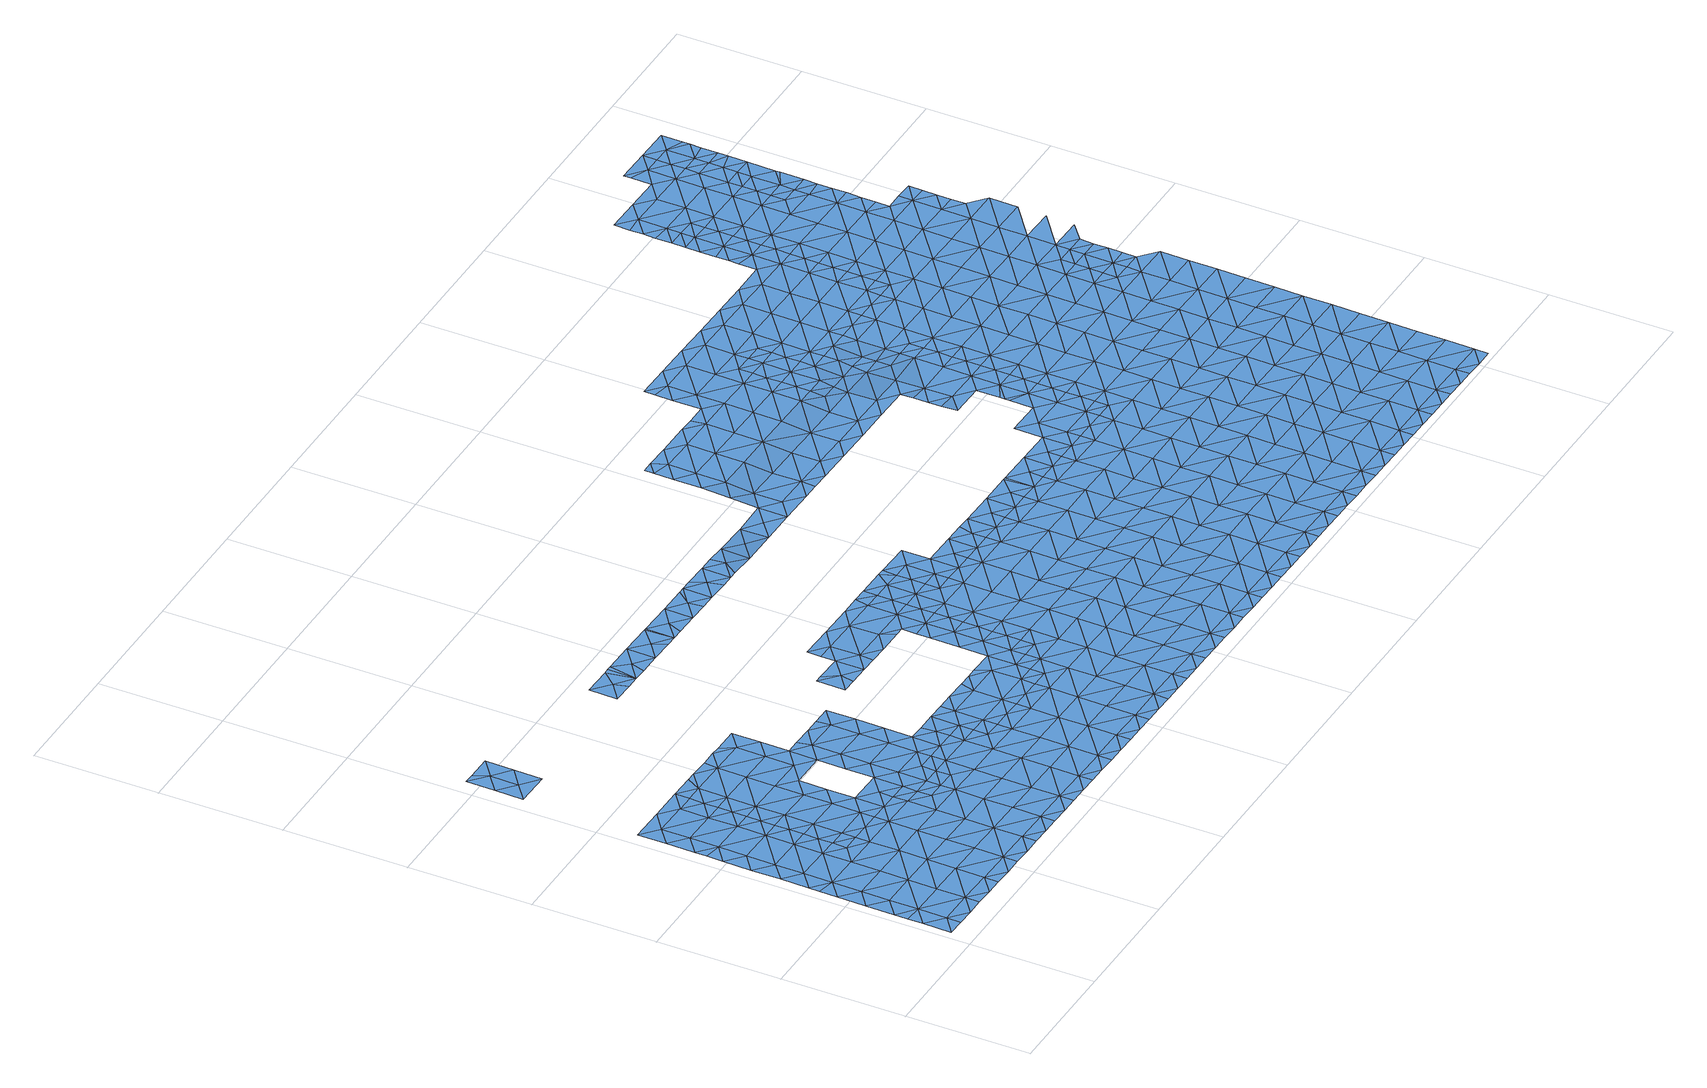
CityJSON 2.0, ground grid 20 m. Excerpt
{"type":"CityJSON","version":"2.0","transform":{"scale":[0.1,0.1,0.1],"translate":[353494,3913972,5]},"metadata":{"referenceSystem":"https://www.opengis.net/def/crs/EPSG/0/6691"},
"CityObjects":{
"waterbody1":{"type":"WaterBody","attributes":{"name":"7","class":"1140","function":"1","WaterBodyRiverFloodingRiskAttribute.description":"4","WaterBodyRiverFloodingRiskAttribute.rankOrg":"2","WaterBodyRiverFloodingRiskAttribute.adminType":"2","WaterBodyRiverFloodingRiskAttribute.scale":"L2"},"geometry":[{"type":"MultiSurface","lod":"1","boundaries":[[[0,1,2]],[[1,3,2]],[[4,5,6]],[[5,0,2]],[[4,0,5]],[[3,7,2]],[[8,6,5]],[[9,6,8]],[[7,10,2]],[[11,12,9]],[[9,8,11]],[[5,2,10]],[[13,14,12]],[[14,13,15]],[[7,16,10]],[[12,11,13]],[[17,18,5]],[[5,10,17]],[[8,5,18]],[[19,15,20]],[[16,21,10]],[[15,13,20]],[[11,8,18]],[[11,22,13]],[[23,19,24]],[[19,20,24]],[[24,25,23]],[[11,18,22]],[[13,26,20]],[[27,23,25]],[[10,21,28]],[[29,24,20]],[[17,10,30]],[[13,22,31]],[[32,33,34]],[[33,27,25]],[[32,27,33]],[[21,35,28]],[[30,36,17]],[[10,28,30]],[[13,31,26]],[[37,38,34]],[[39,25,24]],[[18,17,36]],[[35,40,28]],[[34,33,37]],[[29,20,26]],[[29,39,24]],[[22,41,31]],[[25,39,33]],[[22,18,41]],[[42,26,31]],[[41,18,36]],[[43,38,44]],[[38,37,44]],[[28,45,30]],[[46,42,31]],[[41,46,31]],[[39,47,33]],[[42,48,26]],[[48,49,26]],[[28,40,45]],[[37,33,47]],[[30,50,36]],[[29,26,49]],[[45,50,30]],[[37,51,44]],[[49,52,29]],[[43,44,53]],[[40,54,45]],[[52,55,29]],[[29,55,39]],[[51,37,47]],[[50,56,36]],[[57,42,46]],[[51,58,44]],[[54,59,45]],[[60,61,39]],[[60,39,55]],[[47,39,61]],[[41,36,62]],[[41,63,46]],[[53,44,58]],[[46,64,57]],[[61,65,47]],[[62,36,56]],[[59,66,45]],[[65,67,47]],[[63,64,46]],[[45,68,50]],[[51,47,67]],[[69,58,51]],[[66,68,45]],[[70,69,51]],[[50,68,56]],[[41,62,63]],[[51,67,70]],[[53,58,71]],[[59,72,66]],[[73,71,58]],[[73,58,69]],[[68,74,56]],[[75,64,63]],[[72,76,66]],[[62,56,74]],[[62,77,63]],[[75,63,78]],[[79,78,63]],[[62,74,77]],[[68,66,80]],[[66,76,80]],[[80,81,68]],[[68,82,74]],[[63,77,79]],[[76,83,80]],[[84,78,79]],[[83,85,80]],[[82,68,81]],[[79,77,86]],[[87,84,79]],[[77,74,88]],[[86,87,79]],[[88,74,82]],[[85,89,80]],[[80,89,81]],[[87,90,84]],[[86,77,88]],[[81,91,82]],[[92,86,88]],[[85,93,89]],[[91,81,89]],[[91,94,82]],[[93,95,89]],[[88,82,94]],[[92,88,96]],[[97,96,88]],[[95,98,89]],[[89,99,91]],[[88,94,97]],[[100,94,91]],[[97,101,96]],[[102,103,104]],[[104,96,101]],[[95,105,98]],[[99,89,98]],[[102,104,101]],[[105,106,98]],[[97,94,100]],[[91,99,100]],[[97,107,101]],[[101,108,102]],[[109,108,101]],[[97,100,107]],[[110,111,98]],[[111,100,99]],[[98,106,110]],[[109,101,107]],[[99,98,111]],[[106,112,110]],[[113,108,109]],[[112,114,110]],[[107,100,115]],[[115,100,111]],[[109,107,116]],[[117,113,109]],[[116,118,109]],[[118,117,109]],[[119,111,110]],[[116,107,120]],[[121,110,114]],[[107,115,120]],[[122,115,111]],[[123,116,120]],[[114,124,121]],[[119,110,121]],[[120,125,123]],[[124,126,121]],[[120,115,122]],[[111,119,122]],[[120,127,125]],[[120,122,127]],[[119,121,128]],[[121,126,128]],[[129,125,127]],[[126,130,128]],[[119,128,131]],[[122,119,132]],[[122,133,127]],[[127,134,129]],[[130,135,128]],[[132,119,131]],[[133,134,127]],[[128,136,131]],[[122,132,133]],[[136,128,135]],[[131,137,132]],[[138,134,133]],[[136,135,139]],[[137,131,136]],[[137,140,132]],[[133,141,138]],[[139,142,136]],[[133,132,143]],[[143,132,140]],[[133,143,141]],[[144,140,137]],[[136,142,145]],[[146,147,148]],[[137,136,144]],[[148,141,146]],[[142,149,145]],[[141,143,146]],[[144,136,145]],[[140,150,143]],[[151,147,146]],[[149,152,145]],[[153,140,144]],[[154,144,145]],[[146,143,150]],[[151,146,155]],[[140,153,150]],[[150,156,146]],[[157,153,144]],[[145,152,154]],[[146,156,155]],[[152,158,154]],[[157,144,154]],[[159,160,161]],[[161,155,159]],[[158,162,154]],[[155,156,159]],[[163,153,157]],[[159,164,160]],[[164,165,166]],[[150,153,167]],[[150,168,156]],[[166,160,164]],[[162,169,154]],[[154,169,157]],[[153,163,167]],[[164,170,165]],[[170,171,172]],[[156,173,159]],[[172,165,170]],[[168,150,167]],[[168,173,156]],[[173,164,159]],[[157,174,163]],[[175,169,162]],[[170,176,171]],[[177,171,176]],[[178,177,176]],[[164,179,170]],[[157,169,174]],[[180,181,182]],[[180,178,181]],[[175,183,169]],[[184,185,163]],[[178,176,181]],[[186,187,182]],[[179,164,173]],[[188,176,170]],[[163,174,184]],[[181,186,182]],[[167,163,185]],[[179,189,170]],[[187,186,190]],[[189,188,170]],[[169,191,174]],[[181,176,192]],[[168,167,193]],[[191,184,174]],[[169,183,194]],[[173,168,193]],[[195,190,186]],[[196,197,181]],[[196,181,192]],[[167,185,193]],[[186,181,197]],[[192,176,188]],[[197,198,186]],[[183,199,194]],[[191,169,194]],[[198,195,186]],[[200,185,184]],[[179,173,201]],[[173,193,201]],[[202,192,188]],[[199,203,194]],[[195,198,204]],[[200,184,191]],[[200,205,185]],[[185,206,193]],[[179,201,207]],[[189,179,208]],[[189,209,188]],[[208,179,207]],[[210,191,194]],[[202,188,211]],[[212,210,194]],[[194,203,212]],[[201,193,206]],[[209,189,208]],[[188,209,211]],[[185,205,206]],[[203,213,212]],[[200,191,210]],[[207,201,214]],[[215,208,207]],[[201,206,214]],[[216,211,209]],[[213,217,212]],[[205,200,218]],[[219,215,207]],[[215,209,208]],[[218,200,210]],[[219,207,214]],[[218,220,205]],[[205,221,206]],[[222,216,209]],[[223,210,212]],[[206,221,214]],[[224,212,217]],[[215,225,209]],[[224,223,212]],[[210,223,218]],[[205,220,221]],[[222,209,225]],[[224,217,226]],[[227,220,218]],[[219,214,228]],[[223,227,218]],[[214,221,228]],[[229,222,225]],[[226,230,224]],[[231,225,215]],[[232,221,220]],[[233,219,228]],[[215,219,231]],[[234,229,225]],[[230,235,224]],[[231,219,233]],[[236,223,224]],[[237,220,227]],[[221,232,228]],[[235,236,224]],[[232,220,237]],[[225,238,234]],[[239,235,230]],[[223,240,227]],[[225,231,238]],[[236,240,223]],[[233,228,241]],[[227,240,237]],[[228,232,241]],[[241,242,233]],[[233,243,231]],[[244,234,238]],[[239,245,235]],[[240,246,237]],[[237,247,232]],[[247,241,232]],[[238,231,243]],[[235,248,236]],[[244,238,249]],[[233,242,243]],[[235,245,248]],[[238,250,249]],[[237,246,247]],[[248,251,236]],[[247,252,241]],[[238,243,250]],[[245,253,248]],[[242,241,252]],[[240,254,246]],[[240,236,254]],[[242,255,243]],[[256,249,250]],[[253,257,248]],[[236,251,254]],[[242,252,258]],[[250,259,256]],[[260,261,246]],[[257,262,248]],[[255,242,258]],[[250,243,255]],[[248,262,251]],[[247,261,252]],[[246,254,260]],[[247,246,261]],[[255,263,250]],[[264,254,251]],[[265,262,257]],[[252,266,258]],[[259,250,263]],[[264,260,254]],[[267,251,262]],[[266,252,261]],[[268,259,263]],[[265,269,262]],[[251,267,264]],[[258,266,270]],[[255,258,271]],[[272,273,260]],[[263,255,271]],[[268,263,274]],[[258,270,271]],[[260,264,272]],[[261,260,273]],[[271,275,263]],[[267,262,276]],[[262,269,276]],[[266,261,273]],[[263,275,274]],[[266,277,270]],[[269,278,276]],[[264,279,272]],[[280,266,273]],[[267,276,281]],[[264,267,279]],[[270,282,271]],[[283,274,275]],[[278,284,276]],[[282,275,271]],[[267,281,279]],[[266,280,277]],[[279,285,272]],[[272,286,273]],[[282,270,277]],[[283,275,287]],[[288,276,284]],[[282,289,275]],[[281,276,288]],[[280,273,286]],[[275,289,287]],[[272,285,286]],[[288,284,290]],[[291,285,279]],[[292,282,277]],[[281,288,293]],[[279,281,291]],[[280,286,294]],[[277,280,292]],[[295,287,289]],[[290,296,288]],[[292,280,294]],[[281,293,291]],[[292,297,282]],[[282,298,289]],[[296,299,288]],[[297,298,282]],[[286,300,294]],[[295,289,301]],[[285,291,302]],[[286,285,300]],[[300,285,302]],[[303,299,296]],[[304,292,294]],[[293,288,305]],[[301,289,298]],[[305,306,293]],[[304,297,292]],[[288,299,305]],[[307,294,300]],[[291,293,306]],[[308,309,310]],[[291,311,302]],[[312,301,298]],[[303,313,299]],[[294,307,304]],[[314,310,315]],[[302,316,300]],[[310,309,315]],[[297,317,298]],[[318,312,298]],[[311,291,306]],[[311,316,302]],[[313,319,299]],[[320,321,322]],[[320,314,321]],[[323,317,297]],[[323,297,304]],[[314,315,321]],[[309,324,315]],[[319,325,299]],[[326,327,328]],[[325,306,305]],[[307,300,316]],[[326,322,321]],[[328,322,326]],[[329,319,313]],[[315,330,321]],[[305,299,325]],[[318,298,317]],[[316,331,307]],[[307,332,304]],[[315,324,330]],[[333,327,326]],[[332,323,304]],[[334,335,321]],[[334,321,330]],[[336,337,338]],[[326,321,335]],[[336,318,317]],[[338,318,336]],[[324,339,330]],[[329,340,319]],[[341,333,326]],[[307,331,332]],[[339,324,342]],[[306,325,343]],[[336,344,337]],[[311,306,345]],[[311,346,316]],[[341,326,335]],[[344,347,348]],[[323,349,317]],[[348,337,344]],[[345,306,343]],[[350,330,339]],[[345,346,311]],[[351,333,341]],[[352,349,323]],[[353,325,319]],[[316,346,331]],[[342,354,339]],[[344,355,347]],[[323,332,352]],[[355,356,357]],[[357,347,355]],[[319,340,358]],[[336,317,349]],[[325,353,343]],[[354,359,339]],[[360,361,362]],[[331,363,332]],[[350,339,359]],[[364,365,366]],[[349,367,336]],[[336,368,344]],[[340,369,358]],[[364,356,355]],[[366,356,364]],[[363,352,332]],[[319,358,353]],[[368,355,344]],[[354,362,370]],[[331,346,371]],[[362,361,370]],[[370,372,354]],[[369,373,358]],[[374,365,364]],[[375,365,374]],[[363,331,371]],[[376,375,374]],[[359,354,372]],[[377,349,352]],[[361,378,370]],[[343,353,379]],[[336,367,368]],[[345,343,380]],[[345,381,346]],[[382,383,384]],[[380,343,379]],[[385,359,372]],[[384,376,382]],[[373,386,358]],[[387,377,352]],[[377,367,349]],[[376,374,382]],[[387,352,363]],[[358,388,353]],[[378,389,370]],[[355,368,390]],[[364,355,391]],[[392,393,378]],[[370,394,372]],[[393,383,382]],[[392,383,393]],[[371,346,381]],[[372,395,385]],[[345,380,381]],[[374,364,391]],[[396,363,371]],[[355,390,391]],[[397,382,374]],[[393,389,378]],[[377,398,367]],[[386,373,399]],[[379,353,388]],[[358,386,388]],[[400,371,381]],[[397,393,382]],[[394,370,389]],[[372,394,395]],[[401,374,391]],[[368,367,402]],[[399,403,386]],[[387,363,396]],[[402,367,398]],[[402,404,368]],[[371,400,396]],[[397,374,401]],[[405,377,387]],[[379,388,406]],[[380,379,407]],[[380,408,381]],[[390,368,404]],[[397,409,393]],[[393,410,389]],[[407,379,406]],[[411,395,394]],[[403,412,386]],[[413,405,387]],[[404,414,390]],[[413,387,396]],[[386,415,388]],[[377,405,398]],[[391,390,414]],[[389,416,394]],[[400,381,408]],[[388,415,406]],[[417,412,403]],[[380,407,408]],[[414,418,391]],[[419,396,400]],[[410,393,409]],[[398,420,402]],[[411,394,421]],[[405,420,398]],[[401,391,418]],[[415,386,412]],[[422,400,408]],[[418,423,401]],[[394,416,421]],[[424,409,397]],[[389,410,416]],[[397,401,423]],[[417,425,412]],[[419,400,422]],[[413,396,419]],[[426,414,404]],[[423,424,397]],[[427,405,413]],[[406,415,428]],[[407,406,429]],[[407,430,408]],[[419,431,413]],[[402,420,432]],[[404,402,426]],[[429,406,428]],[[433,421,416]],[[431,427,413]],[[412,434,415]],[[434,412,425]],[[435,420,405]],[[402,432,426]],[[436,428,415]],[[410,409,437]],[[410,438,416]],[[430,407,429]],[[416,439,433]],[[440,434,425]],[[441,419,422]],[[420,435,432]],[[422,408,442]],[[418,443,423]],[[409,424,437]],[[414,426,444]],[[418,414,443]],[[442,408,430]],[[441,431,419]],[[436,415,434]],[[405,427,435]],[[416,438,439]],[[414,444,443]],[[410,437,438]],[[443,445,423]],[[422,442,441]],[[446,437,424]],[[428,436,447]],[[429,428,448]],[[441,449,431]],[[431,450,427]],[[432,435,451]],[[426,432,452]],[[453,454,455]],[[424,423,446]],[[448,428,447]],[[430,429,448]],[[455,439,453]],[[449,450,431]],[[456,442,430]],[[439,438,453]],[[446,423,445]],[[432,451,452]],[[427,457,435]],[[444,426,458]],[[459,456,430]],[[460,461,462]],[[460,454,461]],[[459,430,448]],[[454,453,461]],[[463,464,437]],[[435,457,451]],[[426,452,458]],[[442,465,441]],[[461,466,462]],[[443,444,467]],[[443,468,445]],[[437,446,463]],[[438,437,464]],[[456,465,442]],[[469,466,470]],[[465,449,441]],[[469,462,466]],[[467,444,458]],[[427,450,457]],[[457,471,451]],[[451,472,452]],[[473,461,453]],[[474,475,476]],[[477,458,452]],[[453,438,478]],[[479,475,474]],[[475,480,476]],[[481,470,466]],[[482,470,481]],[[449,483,450]],[[478,438,464]],[[484,482,481]],[[443,467,468]],[[465,483,449]],[[485,463,446]],[[486,487,480]],[[446,445,488]],[[475,486,480]],[[489,490,491]],[[472,451,471]],[[491,484,489]],[[487,486,492]],[[493,458,477]],[[488,445,468]],[[485,464,463]],[[484,481,489]],[[467,458,494]],[[495,481,466]],[[477,452,472]],[[483,496,450]],[[494,458,493]],[[479,497,475]],[[453,478,473]],[[498,499,500]],[[466,461,495]],[[501,502,467]],[[500,490,498]],[[501,467,494]],[[485,446,488]],[[490,489,498]],[[468,467,502]],[[457,450,503]],[[457,504,471]],[[505,478,464]],[[506,477,472]],[[507,492,486]],[[461,473,495]],[[497,508,475]],[[475,508,486]],[[509,497,510]],[[495,511,481]],[[503,450,496]],[[509,499,498]],[[510,499,509]],[[512,505,464]],[[489,481,511]],[[512,464,485]],[[513,506,472]],[[509,508,497]],[[478,514,473]],[[515,507,486]],[[508,515,486]],[[457,503,504]],[[468,502,516]],[[505,514,478]],[[517,485,488]],[[472,471,518]],[[519,489,511]],[[488,468,520]],[[521,509,498]],[[473,522,495]],[[498,489,523]],[[516,502,524]],[[472,518,513]],[[520,468,516]],[[520,517,488]],[[471,504,518]],[[514,522,473]],[[523,489,519]],[[523,521,498]],[[525,511,495]],[[485,526,512]],[[509,527,508]],[[524,528,516]],[[526,505,512]],[[522,525,495]],[[525,519,511]],[[521,527,509]],[[529,507,515]],[[530,520,516]],[[485,517,526]],[[531,514,505]],[[532,516,528]],[[523,519,533]],[[534,522,514]],[[515,508,535]],[[536,521,523]],[[537,536,523]],[[537,523,533]],[[538,505,526]],[[539,519,525]],[[531,534,514]],[[520,540,517]],[[508,527,535]],[[533,519,539]],[[529,515,535]],[[541,525,522]],[[542,541,522]],[[531,505,538]],[[542,522,534]],[[543,544,521]],[[521,544,527]],[[543,521,536]],[[545,546,529]],[[517,547,526]],[[548,533,539]],[[541,549,525]],[[545,550,546]],[[545,529,535]],[[540,547,517]],[[549,551,525]],[[544,552,527]],[[525,551,539]],[[527,552,535]],[[538,526,553]],[[554,534,531]],[[553,555,538]],[[555,556,538]],[[557,545,535]],[[545,558,550]],[[548,539,559]],[[559,539,551]],[[560,557,535]],[[531,538,556]],[[560,535,552]],[[553,526,547]],[[561,554,531]],[[562,563,544]],[[544,563,552]],[[556,564,531]],[[565,548,559]],[[564,561,531]],[[566,558,545]],[[545,557,566]],[[567,552,563]],[[562,568,563]],[[563,569,567]],[[569,563,568]],[[569,570,567]]]}]},
"waterbody2":{"type":"WaterBody","attributes":{"name":"7","class":"1140","function":"1","WaterBodyRiverFloodingRiskAttribute.description":"4","WaterBodyRiverFloodingRiskAttribute.rankOrg":"1","WaterBodyRiverFloodingRiskAttribute.adminType":"2","WaterBodyRiverFloodingRiskAttribute.scale":"L2"},"geometry":[{"type":"MultiSurface","lod":"1","boundaries":[[[571,572,573]],[[574,571,575]],[[572,576,573]],[[571,577,572]],[[578,577,571]],[[574,578,571]],[[577,579,572]],[[579,576,572]],[[571,573,575]]]}]},
"waterbody3":{"type":"WaterBody","attributes":{"name":"7","class":"1140","function":"1","WaterBodyRiverFloodingRiskAttribute.description":"4","WaterBodyRiverFloodingRiskAttribute.rankOrg":"1","WaterBodyRiverFloodingRiskAttribute.adminType":"2","WaterBodyRiverFloodingRiskAttribute.scale":"L2"},"geometry":[{"type":"MultiSurface","lod":"1","boundaries":[[[580,581,582]],[[583,147,584]],[[148,147,583]],[[151,155,585]],[[151,585,147]],[[585,586,147]],[[587,588,589]],[[118,116,590]],[[113,591,108]],[[113,117,591]],[[590,117,118]],[[592,593,589]],[[589,593,117]],[[590,589,117]],[[125,594,590]],[[590,594,589]],[[589,594,587]],[[594,584,587]],[[595,587,596]],[[596,587,584]],[[597,596,584]],[[597,584,586]],[[586,598,580]],[[599,582,600]],[[600,582,581]],[[171,600,581]],[[171,177,600]],[[165,172,581]],[[165,581,598]],[[166,165,598]],[[160,166,598]],[[160,598,585]],[[161,160,585]],[[138,141,583]],[[138,583,134]],[[134,583,594]],[[129,134,594]],[[102,108,601]],[[102,601,103]],[[601,602,603]],[[601,603,103]],[[103,603,604]],[[604,603,90]],[[605,90,603]],[[90,605,606]],[[84,90,606]],[[87,86,92]],[[49,48,607]],[[57,48,42]],[[48,57,607]],[[608,607,609]],[[64,609,607]],[[57,64,607]],[[75,78,609]],[[609,78,610]],[[609,610,611]],[[611,610,612]],[[602,613,605]],[[613,602,614]],[[602,615,614]],[[615,616,614]],[[617,616,615]],[[617,615,618]],[[601,618,615]],[[619,618,591]],[[593,619,591]],[[620,621,622]],[[623,621,620]],[[623,624,621]],[[625,626,627]],[[627,626,628]],[[628,626,629]],[[630,631,632]],[[631,630,633]],[[626,633,630]],[[633,626,634]],[[633,634,635]],[[636,635,634]],[[635,636,600]],[[635,600,178]],[[635,178,180]],[[637,638,639]],[[640,638,637]],[[641,642,643]],[[643,616,641]],[[616,643,644]],[[643,645,644]],[[643,646,645]],[[647,637,648]],[[649,648,637]],[[650,648,649]],[[648,650,651]],[[650,652,651]],[[650,653,652]],[[650,654,653]],[[67,653,654]],[[67,65,653]],[[60,55,655]],[[655,55,608]],[[52,608,55]],[[52,49,608]],[[656,649,639]],[[639,649,637]],[[637,647,640]],[[646,643,642]],[[617,641,616]],[[645,657,644]],[[647,648,658]],[[650,649,654]],[[651,658,648]],[[659,651,652]],[[660,652,653]],[[70,67,654]],[[65,61,653]],[[73,69,661]],[[662,649,656]],[[654,69,70]],[[661,69,654]],[[654,649,661]],[[661,649,662]],[[661,662,663]],[[71,73,661]],[[71,661,663]],[[61,60,655]],[[611,655,608]],[[607,608,49]],[[147,586,584]],[[664,187,190]],[[182,187,665]],[[180,182,635]],[[177,178,600]],[[636,599,600]],[[634,666,636]],[[635,182,665]],[[635,665,633]],[[626,625,634]],[[629,626,630]],[[667,631,633]],[[668,630,632]],[[187,664,665]],[[665,667,633]],[[664,667,665]],[[614,616,644]],[[629,622,621]],[[668,629,630]],[[628,629,621]],[[625,666,634]],[[595,588,587]],[[592,589,588]],[[621,624,628]],[[117,593,591]],[[108,591,618]],[[108,618,601]],[[601,615,602]],[[669,613,614]],[[602,605,603]],[[655,653,61]],[[660,653,655]],[[660,655,611]],[[612,660,611]],[[659,660,612]],[[657,658,644]],[[614,644,669]],[[658,669,644]],[[651,669,658]],[[659,652,660]],[[651,659,669]],[[611,608,609]],[[610,78,606]],[[75,609,64]],[[96,104,92]],[[87,92,604]],[[90,87,604]],[[84,606,78]],[[605,610,606]],[[92,104,604]],[[104,103,604]],[[123,590,116]],[[123,125,590]],[[125,129,594]],[[583,584,594]],[[141,148,583]],[[585,155,161]],[[586,585,598]],[[598,581,580]],[[172,171,581]]]}]},
"waterbody4":{"type":"WaterBody","attributes":{"name":"7","class":"1140","function":"1","WaterBodyRiverFloodingRiskAttribute.description":"4","WaterBodyRiverFloodingRiskAttribute.rankOrg":"1","WaterBodyRiverFloodingRiskAttribute.adminType":"2","WaterBodyRiverFloodingRiskAttribute.scale":"L2"},"geometry":[{"type":"MultiSurface","lod":"1","boundaries":[[[670,671,672]],[[673,671,670]],[[674,672,671]],[[673,675,671]],[[675,674,671]],[[674,675,676]],[[675,677,676]],[[675,678,679]],[[677,675,679]],[[680,677,679]],[[679,678,681]],[[681,680,679]],[[681,682,680]],[[683,682,681]],[[684,680,682]],[[682,683,685]],[[682,685,684]],[[684,685,686]],[[685,687,686]],[[685,688,687]],[[687,689,686]],[[688,690,687]],[[687,690,689]],[[691,689,690]],[[692,691,690]],[[693,689,691]],[[692,694,691]],[[694,695,691]],[[693,691,695]],[[696,695,694]],[[694,697,696]],[[698,695,696]],[[699,698,696]],[[696,697,700]],[[699,696,700]],[[701,702,700]],[[702,699,700]],[[702,703,699]],[[704,702,701]],[[196,192,705]],[[705,192,202]],[[197,196,705]],[[705,706,197]],[[703,702,707]],[[702,704,707]],[[198,197,706]],[[204,198,706]],[[202,211,705]],[[705,708,706]],[[707,704,709]],[[710,204,706]],[[705,211,708]],[[704,711,709]],[[708,710,706]],[[709,712,707]],[[708,211,713]],[[211,216,713]],[[712,709,711]],[[216,222,713]],[[714,712,711]],[[708,713,715]],[[715,713,222]],[[711,716,714]],[[717,712,714]],[[715,222,718]],[[718,222,229]],[[714,716,717]],[[719,715,718]],[[229,234,718]],[[717,716,720]],[[721,718,234]],[[719,718,721]],[[722,723,717]],[[720,722,717]],[[720,716,724]],[[721,234,725]],[[234,244,725]],[[726,723,727]],[[723,722,727]],[[724,728,720]],[[720,728,722]],[[727,729,726]],[[244,249,725]],[[730,721,725]],[[731,726,729]],[[732,733,731]],[[734,728,724]],[[722,735,727]],[[732,731,729]],[[732,736,733]],[[737,733,736]],[[725,249,730]],[[722,728,738]],[[739,730,249]],[[734,740,728]],[[722,738,735]],[[741,736,732]],[[729,727,742]],[[249,256,739]],[[742,727,735]],[[742,743,729]],[[743,741,732]],[[732,729,743]],[[256,259,739]],[[728,740,744]],[[730,739,745]],[[259,745,739]],[[738,728,746]],[[746,728,744]],[[740,747,744]],[[735,738,748]],[[745,259,749]],[[748,738,746]],[[742,735,748]],[[750,741,743]],[[749,259,751]],[[742,752,743]],[[751,259,268]],[[753,752,742]],[[747,754,744]],[[753,742,748]],[[752,750,743]],[[744,755,746]],[[268,274,751]],[[756,749,751]],[[755,744,754]],[[748,746,755]],[[751,274,756]],[[747,757,754]],[[755,758,748]],[[759,750,752]],[[274,760,756]],[[753,748,761]],[[753,762,752]],[[274,283,760]],[[761,762,753]],[[759,752,763]],[[754,764,755]],[[748,758,761]],[[760,765,756]],[[762,763,752]],[[283,287,760]],[[754,757,764]],[[755,766,758]],[[765,760,287]],[[755,764,767]],[[763,768,769]],[[768,763,762]],[[764,757,770]],[[766,771,758]],[[772,773,769]],[[755,767,766]],[[774,762,761]],[[768,772,769]],[[765,287,775]],[[761,758,771]],[[287,295,775]],[[771,774,761]],[[776,773,772]],[[770,777,764]],[[762,774,768]],[[778,765,779]],[[765,775,779]],[[295,301,775]],[[780,776,772]],[[766,767,308]],[[767,764,781]],[[768,782,772]],[[783,778,779]],[[310,314,766]],[[781,764,777]],[[784,782,768]],[[766,308,310]],[[771,766,314]],[[784,768,774]],[[308,767,781]],[[770,785,777]],[[782,780,772]],[[779,775,786]],[[775,301,786]],[[320,322,771]],[[771,322,774]],[[787,788,789]],[[771,314,320]],[[309,308,781]],[[786,301,312]],[[790,789,788]],[[791,792,790]],[[328,327,774]],[[785,793,777]],[[328,774,322]],[[783,779,794]],[[779,786,794]],[[784,774,327]],[[787,795,788]],[[792,791,785]],[[312,318,786]],[[790,788,791]],[[796,797,783]],[[309,781,324]],[[798,780,782]],[[791,793,785]],[[337,794,786]],[[799,782,784]],[[797,796,800]],[[796,783,794]],[[781,777,801]],[[338,337,786]],[[338,786,318]],[[802,791,788]],[[801,777,793]],[[803,799,784]],[[784,327,803]],[[324,781,801]],[[802,788,795]],[[804,800,805]],[[337,348,794]],[[347,796,794]],[[805,800,796]],[[333,803,327]],[[799,798,782]],[[795,804,805]],[[348,347,794]],[[806,793,791]],[[347,357,796]],[[356,805,796]],[[802,795,805]],[[342,324,801]],[[357,356,796]],[[793,360,801]],[[807,806,791]],[[333,351,803]],[[807,791,802]],[[362,342,801]],[[365,802,805]],[[334,330,808]],[[366,365,805]],[[799,809,798]],[[366,805,356]],[[808,330,350]],[[335,334,808]],[[793,806,360]],[[362,801,360]],[[810,799,803]],[[811,351,341]],[[342,362,354]],[[811,335,808]],[[341,335,811]],[[375,376,802]],[[375,802,365]],[[350,359,808]],[[812,810,803]],[[807,802,376]],[[803,351,812]],[[361,360,806]],[[383,806,807]],[[384,383,807]],[[351,811,812]],[[807,376,384]],[[799,810,809]],[[813,811,808]],[[392,361,806]],[[392,806,383]],[[814,813,808]],[[392,378,361]],[[808,359,814]],[[815,812,811]],[[814,359,385]],[[816,809,810]],[[817,810,812]],[[385,395,814]],[[815,817,812]],[[811,813,815]],[[810,817,816]],[[395,818,814]],[[818,819,814]],[[820,815,813]],[[813,814,819]],[[817,821,816]],[[395,411,818]],[[411,421,818]],[[813,819,820]],[[817,815,822]],[[817,822,821]],[[815,820,822]],[[818,421,823]],[[824,820,819]],[[819,818,825]],[[421,433,823]],[[826,821,822]],[[818,823,825]],[[827,822,820]],[[433,439,823]],[[824,819,825]],[[824,827,820]],[[439,455,823]],[[454,825,823]],[[455,454,823]],[[822,827,826]],[[460,462,825]],[[825,462,824]],[[825,454,460]],[[826,828,829]],[[829,828,830]],[[462,469,824]],[[828,826,827]],[[469,470,824]],[[824,470,827]],[[830,831,832]],[[828,831,830]],[[832,831,833]],[[482,484,827]],[[482,827,470]],[[833,834,835]],[[828,827,484]],[[831,834,833]],[[490,831,828]],[[835,479,474]],[[828,484,491]],[[479,835,834]],[[828,491,490]],[[499,834,831]],[[500,831,490]],[[831,500,499]],[[497,479,834]],[[510,497,834]],[[510,834,499]]]}]},
"waterbody5":{"type":"WaterBody","attributes":{"name":"7","class":"1140","function":"1","WaterBodyRiverFloodingRiskAttribute.description":"4","WaterBodyRiverFloodingRiskAttribute.rankOrg":"1","WaterBodyRiverFloodingRiskAttribute.adminType":"2","WaterBodyRiverFloodingRiskAttribute.scale":"L2"},"geometry":[{"type":"MultiSurface","lod":"1","boundaries":[[[836,477,506]],[[524,837,838]],[[524,501,837]],[[502,501,524]],[[493,477,836]],[[839,836,840]],[[839,837,836]],[[838,837,839]],[[506,513,836]],[[501,494,837]],[[528,524,838]],[[837,494,836]],[[836,513,840]],[[494,493,836]]]}]},
"waterbody6":{"type":"WaterBody","attributes":{"name":"7","class":"1140","function":"1","WaterBodyRiverFloodingRiskAttribute.description":"4","WaterBodyRiverFloodingRiskAttribute.rankOrg":"1","WaterBodyRiverFloodingRiskAttribute.adminType":"2","WaterBodyRiverFloodingRiskAttribute.scale":"L2"},"geometry":[{"type":"MultiSurface","lod":"1","boundaries":[[[841,842,568]],[[543,562,544]],[[562,543,841]],[[568,562,841]],[[842,841,843]],[[841,536,843]],[[842,843,844]],[[844,843,565]],[[537,548,843]],[[543,536,841]],[[843,536,537]],[[548,565,843]],[[537,533,548]]]}]},
"waterbody7":{"type":"WaterBody","attributes":{"name":"7","class":"1140","function":"1","WaterBodyRiverFloodingRiskAttribute.description":"4","WaterBodyRiverFloodingRiskAttribute.rankOrg":"1","WaterBodyRiverFloodingRiskAttribute.adminType":"2","WaterBodyRiverFloodingRiskAttribute.scale":"L2"},"geometry":[{"type":"MultiSurface","lod":"1","boundaries":[[[560,552,567]],[[558,566,845]],[[567,570,846]],[[557,846,845]],[[566,557,845]],[[846,557,560]],[[560,567,846]],[[845,847,558]],[[848,846,570]],[[846,849,845]],[[846,848,849]],[[849,850,845]],[[845,850,847]]]}]}
},
"vertices":[
[8,79,14],[7,33,14],[36,56,14],[35,33,14],[8,104,14],[37,102,14],[9,125,14],[64,32,14],[37,148,14],[9,172,14],[93,55,14],[38,194,14],[10,218,14],[39,241,14],[11,247,14],[11,264,14],[92,32,14],[93,101,14],[94,147,14],[12,310,14],[40,287,14],[121,31,14],[95,193,14],[12,357,14],[40,333,14],[41,379,14],[96,286,14],[13,403,14],[149,54,14],[97,332,14],[150,100,14],[96,240,14],[14,430,14],[42,425,14],[14,449,14],[149,31,14],[151,146,14],[43,472,14],[15,495,14],[98,378,14],[177,30,14],[152,192,14],[124,262,14],[15,541,14],[43,518,14],[206,53,14],[152,239,14],[99,424,14],[125,285,14],[125,308,14],[207,99,14],[99,471,14],[126,332,14],[72,540,14],[206,30,14],[126,355,14],[208,145,14],[153,262,14],[100,517,14],[234,29,14],[126,378,14],[127,401,14],[208,192,14],[209,238,14],[181,261,14],[127,424,14],[263,52,14],[127,447,14],[264,98,14],[128,493,14],[128,470,14],[129,540,14],[263,29,14],[129,516,14],[264,144,14],[210,261,14],[291,28,14],[265,191,14],[238,260,14],[266,237,14],[320,51,14],[321,97,14],[321,143,14],[319,28,14],[266,260,14],[348,27,14],[294,213,14],[294,236,14],[322,190,14],[377,50,14],[295,259,14],[377,96,14],[322,213,14],[376,27,14],[378,143,14],[405,27,14],[351,212,14],[379,189,14],[433,49,14],[434,95,14],[435,142,14],[380,235,14],[380,258,14],[352,259,14],[351,235,14],[433,26,14],[461,26,14],[436,188,14],[408,258,14],[436,234,14],[490,48,14],[491,95,14],[490,25,14],[437,257,14],[518,25,14],[492,141,14],[464,211,14],[465,257,14],[465,234,14],[548,94,14],[492,187,14],[547,47,14],[548,140,14],[493,210,14],[547,24,14],[521,210,14],[575,24,14],[549,186,14],[604,46,14],[550,209,14],[603,23,14],[604,93,14],[605,139,14],[606,185,14],[578,209,14],[632,23,14],[661,46,14],[661,92,14],[606,208,14],[660,22,14],[662,138,14],[635,208,14],[689,22,14],[663,184,14],[718,91,14],[717,45,14],[664,230,14],[636,254,14],[635,231,14],[717,21,14],[720,183,14],[664,253,14],[745,21,14],[719,137,14],[774,44,14],[692,253,14],[720,229,14],[775,90,14],[774,21,14],[721,276,14],[693,299,14],[693,276,14],[802,20,14],[776,136,14],[722,322,14],[694,345,14],[693,322,14],[776,182,14],[777,229,14],[831,43,14],[723,368,14],[695,392,14],[694,369,14],[778,275,14],[832,89,14],[831,20,14],[723,414,14],[695,415,14],[695,438,14],[779,321,14],[696,461,14],[724,461,14],[696,484,14],[859,19,14],[832,135,14],[833,181,14],[725,507,14],[696,507,14],[780,413,14],[779,367,14],[697,530,14],[888,88,14],[752,437,14],[834,228,14],[888,42,14],[743,530,14],[752,460,14],[753,483,14],[753,506,14],[887,19,14],[889,134,14],[835,274,14],[781,437,14],[916,18,14],[754,529,14],[890,180,14],[891,227,14],[835,320,14],[836,366,14],[837,412,14],[945,87,14],[809,436,14],[944,41,14],[944,18,14],[891,273,14],[893,365,14],[837,436,14],[972,17,14],[946,133,14],[892,319,14],[947,180,14],[947,226,14],[866,435,14],[1002,86,14],[1001,40,14],[894,412,14],[1001,17,14],[1003,132,14],[948,272,14],[894,435,14],[1029,16,14],[950,364,14],[1004,225,14],[949,318,14],[922,434,14],[1058,39,14],[1059,85,14],[1004,179,14],[950,411,14],[1058,16,14],[1060,131,14],[1005,271,14],[1006,317,14],[1007,363,14],[951,434,14],[1086,15,14],[1060,178,14],[1061,224,14],[1115,38,14],[979,433,14],[1007,410,14],[1116,84,14],[1062,270,14],[1114,15,14],[1116,131,14],[1063,363,14],[1008,433,14],[1143,15,14],[1063,316,14],[1036,432,14],[1117,177,14],[1118,223,14],[1172,37,14],[1064,409,14],[1173,130,14],[1171,14,14],[1119,269,14],[1172,83,14],[1064,432,14],[1200,14,14],[1119,315,14],[1120,362,14],[1174,176,14],[1175,222,14],[1093,431,14],[1121,408,14],[1228,36,14],[1176,314,14],[1228,13,14],[1230,129,14],[1175,268,14],[1229,82,14],[1177,361,14],[1121,431,14],[1256,13,14],[1231,175,14],[1231,221,14],[1150,430,14],[1285,35,14],[1178,407,14],[1285,12,14],[1287,128,14],[1233,314,14],[1286,82,14],[1232,267,14],[1178,430,14],[1313,12,14],[1234,360,14],[1234,406,14],[1342,34,14],[1288,220,14],[1206,430,14],[1287,174,14],[1342,11,14],[1290,313,14],[1343,81,14],[1344,127,14],[1289,266,14],[1099,801,12],[1127,801,11],[1099,824,14],[1344,173,14],[1235,429,14],[1370,11,14],[1100,847,14],[1128,824,14],[1345,219,14],[1291,405,14],[1263,429,14],[1399,33,14],[1100,870,14],[1128,870,14],[1100,894,14],[1290,359,14],[1156,800,11],[1400,80,14],[1129,916,14],[1101,940,14],[1101,917,14],[1398,10,14],[1156,846,14],[1346,265,14],[1347,312,14],[1130,939,14],[1157,870,14],[1157,893,14],[1292,451,14],[1264,475,14],[1264,452,14],[1184,823,14],[1427,10,14],[1158,916,14],[1184,800,11],[1400,126,14],[1293,498,14],[1401,172,14],[1402,218,14],[1265,521,14],[1264,498,14],[1348,404,14],[1185,846,14],[1158,939,14],[1347,358,14],[1456,79,14],[1212,799,11],[1293,544,14],[1265,567,14],[1265,544,14],[1456,33,14],[1213,846,14],[1212,753,11],[1240,753,14],[1212,776,11],[1403,311,14],[1294,590,14],[1266,613,14],[1266,590,14],[1349,450,14],[1350,497,14],[1455,9,14],[1240,776,14],[1403,265,14],[1241,822,14],[1484,9,14],[1295,636,14],[1267,637,14],[1267,660,14],[1405,403,14],[1268,752,14],[1457,125,14],[1458,171,14],[1459,217,14],[1296,682,14],[1268,706,14],[1267,683,14],[1242,845,14],[1512,32,14],[1404,357,14],[1513,78,14],[1297,775,14],[1350,543,14],[1351,589,14],[1268,729,14],[1296,729,14],[1298,821,14],[1270,845,14],[1460,310,14],[1353,681,14],[1406,449,14],[1512,9,14],[1459,264,14],[1352,635,14],[1406,496,14],[1540,8,14],[1407,542,14],[1462,402,14],[1514,124,14],[1515,170,14],[1515,217,14],[1353,728,14],[1354,774,14],[1298,844,14],[1569,31,14],[1461,356,14],[1408,588,14],[1570,77,14],[1355,820,14],[1569,8,14],[1409,634,14],[1517,309,14],[1462,449,14],[1327,844,14],[1516,263,14],[1409,681,14],[1410,727,14],[1597,7,14],[1464,541,14],[1518,401,14],[1571,123,14],[1571,169,14],[1572,216,14],[1518,355,14],[1463,495,14],[1355,843,14],[1626,30,14],[1519,448,14],[1627,76,14],[1411,773,14],[1412,819,14],[1384,843,14],[1626,7,14],[1574,308,14],[1573,262,14],[1465,633,14],[1465,587,14],[1466,680,14],[1467,726,14],[1627,122,14],[1628,168,14],[1574,354,14],[1575,400,14],[1520,494,14],[1521,540,14],[1412,865,14],[1384,889,14],[1384,866,14],[1630,261,14],[1576,447,14],[1521,586,14],[1629,215,14],[1385,912,14],[1413,912,14],[1385,935,14],[1468,772,14],[1468,818,14],[1630,307,14],[1414,958,14],[1522,632,14],[1523,679,14],[1385,958,14],[1386,981,14],[1577,493,14],[1577,539,14],[1470,911,14],[1332,1167,14],[1361,1190,14],[1332,1192,14],[1549,563,14],[1469,864,14],[1360,1167,14],[1333,1213,14],[1415,1004,14],[1386,1004,14],[1631,353,14],[1387,1028,14],[1524,771,14],[1362,1236,14],[1333,1234,14],[1524,725,14],[1415,1050,14],[1387,1074,14],[1387,1051,14],[1334,1260,14],[1550,586,14],[1550,609,14],[1471,957,14],[1632,400,14],[1389,1166,14],[1416,1096,14],[1388,1120,14],[1388,1097,14],[1551,632,14],[1551,655,14],[1633,446,14],[1633,492,14],[1526,864,14],[1578,562,14],[1390,1259,14],[1418,1189,14],[1417,1143,14],[1388,1143,14],[1471,1003,14],[1525,817,14],[1606,562,14],[1527,910,14],[1418,1235,14],[1580,678,14],[1581,770,14],[1634,538,14],[1472,1049,14],[1580,724,14],[1474,1142,14],[1527,956,14],[1473,1096,14],[1579,655,14],[1528,1002,14],[1582,816,14],[1474,1188,14],[1608,654,14],[1447,1258,14],[1637,723,14],[1583,909,14],[1636,677,14],[1501,1072,14],[1555,932,14],[1475,1234,14],[1502,1118,14],[1501,1095,14],[1583,863,14],[1529,1048,14],[1638,769,14],[1556,979,14],[1556,955,14],[1502,1141,14],[1502,1164,14],[1476,1280,14],[1448,1292,14],[1639,815,14],[1529,1071,14],[1557,1002,14],[1448,1304,14],[1557,1025,14],[1503,1211,14],[1611,839,14],[1584,932,14],[1611,862,14],[1611,885,14],[1504,1257,14],[1505,1303,14],[1557,1049,14],[1504,1234,14],[1612,931,14],[1531,1164,14],[1531,1187,14],[1612,908,14],[1558,1071,14],[1504,1280,14],[1532,1210,14],[1559,1163,14],[1560,1194,14],[1560,1210,14],
[48,795,14],[47,749,14],[76,772,14],[37,818,14],[77,818,14],[75,725,14],[19,772,14],[20,819,14],[18,726,14],
[637,346,14],[666,369,14],[638,393,14],[607,231,14],[607,278,14],[664,277,14],[636,300,14],[551,278,14],[523,302,14],[494,279,14],[493,233,14],[437,280,14],[495,302,14],[466,303,14],[550,232,14],[557,301,14],[579,301,14],[596,301,14],[665,323,14],[638,415,14],[667,415,14],[380,281,14],[324,328,14],[324,282,14],[323,236,14],[296,306,14],[267,283,14],[153,285,14],[154,331,14],[210,284,14],[239,307,14],[211,330,14],[239,353,14],[296,352,14],[325,375,14],[381,327,14],[382,374,14],[410,350,14],[409,304,14],[435,303,14],[469,488,14],[497,464,14],[480,488,14],[468,442,14],[492,441,14],[582,440,14],[554,463,14],[552,440,14],[525,441,14],[526,487,14],[554,510,14],[583,532,14],[526,533,14],[611,509,14],[611,462,14],[667,461,14],[639,439,14],[271,514,14],[257,537,14],[243,538,14],[299,537,14],[411,396,14],[411,443,14],[383,420,14],[326,421,14],[355,443,14],[380,443,14],[299,491,14],[270,468,14],[214,515,14],[213,469,14],[269,422,14],[212,423,14],[155,424,14],[156,470,14],[155,377,14],[217,538,14],[322,444,14],[298,444,14],[240,399,14],[211,376,14],[157,516,14],[186,539,14],[170,539,14],[673,531,14],[668,508,14],[625,439,14],[640,531,14],[526,511,14],[297,398,14],
[302,722,12],[331,744,12],[303,768,12],[337,721,12],[351,767,12],[359,721,12],[360,767,12],[367,767,12],[380,720,12],[388,743,12],[417,766,12],[416,720,12],[445,742,11],[455,719,12],[471,765,12],[473,719,12],[473,765,12],[501,742,12],[491,719,12],[530,764,12],[529,718,12],[558,741,12],[561,717,12],[576,763,12],[586,717,12],[587,763,12],[615,740,12],[622,716,11],[603,763,12],[644,762,11],[643,716,11],[656,716,11],[672,739,11],[669,762,11],[700,715,9],[781,460,14],[782,506,14],[701,761,10],[810,482,14],[729,738,8],[810,528,14],[757,714,10],[757,760,9],[838,459,14],[785,737,10],[866,481,14],[813,713,11],[814,760,10],[894,458,14],[900,481,14],[842,736,11],[923,480,14],[843,782,10],[815,806,12],[870,712,11],[951,457,14],[816,852,14],[844,828,14],[899,735,11],[844,875,14],[980,479,14],[816,898,14],[845,921,14],[817,929,14],[898,712,11],[900,827,14],[836,944,14],[817,944,14],[900,781,10],[1008,456,14],[927,711,11],[874,943,14],[901,874,14],[902,920,14],[956,734,11],[1033,479,14],[957,780,10],[984,711,10],[957,827,14],[1037,479,14],[931,943,14],[1065,455,14],[959,919,14],[958,873,14],[1013,733,10],[1013,779,10],[1094,478,14],[1041,710,10],[1014,826,14],[956,942,14],[1122,454,14],[1015,872,14],[1016,918,14],[988,942,14],[1069,732,11],[1150,477,14],[1071,825,14],[1070,778,10],[1016,964,14],[988,988,14],[1097,709,11],[1072,871,14],[1017,1010,14],[989,1016,14],[1072,917,14],[1178,453,14],[989,1034,14],[1126,731,11],[1151,523,14],[1179,499,14],[1046,1033,14],[1127,778,9],[1074,1010,14],[1208,522,14],[1073,963,14],[1154,708,11],[1235,452,14],[1153,615,14],[1181,638,14],[1153,641,13],[1153,662,13],[1182,684,12],[1154,686,12],[1183,730,10],[1236,498,14],[1209,614,14],[1237,545,14],[1209,560,14],[1103,1032,14],[1131,1009,14],[1209,568,14],[1184,777,8],[1238,637,14],[1130,962,14],[1209,576,14],[1237,591,14],[1240,730,14],[1239,683,14],[1185,869,14],[1159,1031,14],[1187,1008,14],[1186,915,14],[1187,962,14],[1243,914,14],[1242,868,14],[1243,961,14],[1216,1030,14],[1244,1007,14],[1299,867,14],[1300,913,14],[1300,960,14],[1273,1029,14],[1301,1006,14],[1356,866,14],[1357,959,14],[1356,913,14],[1330,1029,14],[1358,1005,14],[1359,1051,14],[1330,1058,14],[1331,1075,14],[1359,1097,14],[1331,1095,14],[1331,1121,14],[1360,1144,14],[1332,1144,14],
[1578,585,14],[1579,632,14],[1607,631,14],[1607,608,14],[1607,585,14],
[1530,1141,14],[1558,1117,14],[1530,1095,14],[1558,1110,14],
[1533,1279,14],[1532,1233,14],[1561,1302,14],[1560,1237,14],[1561,1256,14],[1561,1267,14]
]}
